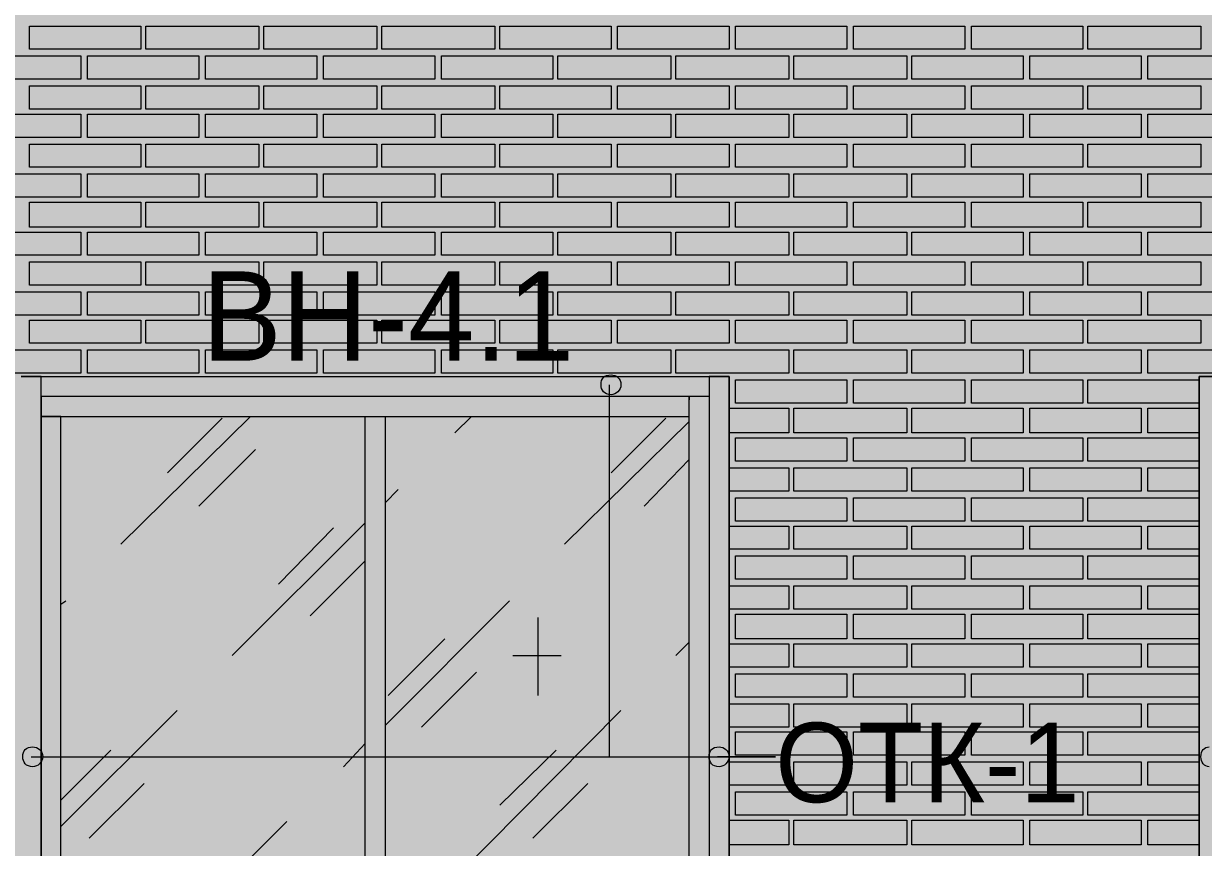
# Model space of a CAD drawing. Header units: millimetres. Extents: x -28928 to 100580, y -22867 to 36490.
# Drawn here: x 1815 to 4819, y 22590 to 24689 of the extents above; entities that cross this region are included whole.
import ezdxf

# ---------------------------------------------------------------- set-up
doc = ezdxf.new("R2010")
doc.units = ezdxf.units.MM
doc.layers.add('PDF _Геометрия', color=7, linetype='Continuous', true_color=0x8f8e8d)
doc.layers.add('PDF _Сплошная заливка', color=7, linetype='Continuous', true_color=0xffffff)
doc.layers.add('PDF _Текст', color=7, linetype='Continuous')

msp = doc.modelspace()

# ---------------------------------------------------------------- hatches: boundary and pattern name
at = {"layer": 'PDF _Сплошная заливка', "true_color": 0xdcd6cf, "transparency": 33554559}
msp.add_hatch(color=254, dxfattribs=at).paths.add_polyline_path([(-18676.6, 16343.4), (-18676.6, 19592.6), (-17276.3, 19592.6), (-17276.3, 16343.4), (19112.6, 16343.4), (19112.6, 30089.1), (-21853.9, 30089.1), (-21853.9, 16343.4), (-21375.9, 16343.4), (-21375.9, 19592.6), (-19277.4, 19592.6), (-19277.4, 16343.4)])

# ---------------------------------------------------------------- linework, layer by layer
at = {"layer": 'PDF _Геометрия', "lineweight": 9}
for points in [[(2113.4, 24682.2), (2113.4, 24623), (1829.9, 24623), (1829.9, 24682.2)], [(2413.7, 24682.2), (2413.7, 24623), (2126.1, 24623), (2126.1, 24682.2)], [(2714.1, 24682.2), (2714.1, 24623), (2426.4, 24623), (2426.4, 24682.2)], [(3014.5, 24682.2), (3014.5, 24623), (2726.8, 24623), (2726.8, 24682.2)], [(3310.7, 24682.2), (3310.7, 24623), (3027.2, 24623), (3027.2, 24682.2)], [(3611.1, 24682.2), (3611.1, 24623), (3327.6, 24623), (3327.6, 24682.2)], [(3911.4, 24682.2), (3911.4, 24623), (3628, 24623), (3628, 24682.2)], [(4211.8, 24682.2), (4211.8, 24623), (3928.4, 24623), (3928.4, 24682.2)], [(4512.2, 24682.2), (4512.2, 24623), (4228.7, 24623), (4228.7, 24682.2)], [(4812.6, 24682.2), (4812.6, 24623), (4524.9, 24623), (4524.9, 24682.2)], [(1961.1, 24546.8), (1821.4, 24546.8), (1677.6, 24546.8), (1677.6, 24606), (1821.4, 24606), (1961.1, 24606)], [(2261.4, 24546.8), (2121.8, 24546.8), (1978, 24546.8), (1978, 24606), (2121.8, 24606), (2261.4, 24606)], [(2561.8, 24546.8), (2422.2, 24546.8), (2278.4, 24546.8), (2278.4, 24606), (2422.2, 24606), (2561.8, 24606)], [(2862.2, 24546.8), (2718.4, 24546.8), (2578.7, 24546.8), (2578.7, 24606), (2718.4, 24606), (2862.2, 24606)], [(3162.6, 24546.8), (3018.7, 24546.8), (2879.1, 24546.8), (2879.1, 24606), (3018.7, 24606), (3162.6, 24606)], [(3463, 24546.8), (3319.1, 24546.8), (3175.3, 24546.8), (3175.3, 24606), (3319.1, 24606), (3463, 24606)], [(3763.4, 24546.8), (3619.5, 24546.8), (3475.7, 24546.8), (3475.7, 24606), (3619.5, 24606), (3763.4, 24606)], [(4063.7, 24546.8), (3919.9, 24546.8), (3776.1, 24546.8), (3776.1, 24606), (3919.9, 24606), (4063.7, 24606)], [(4359.9, 24546.8), (4220.3, 24546.8), (4076.4, 24546.8), (4076.4, 24606), (4220.3, 24606), (4359.9, 24606)], [(4660.3, 24546.8), (4520.7, 24546.8), (4376.8, 24546.8), (4376.8, 24606), (4520.7, 24606), (4660.3, 24606)], [(4960.7, 24546.8), (4816.8, 24546.8), (4677.2, 24546.8), (4677.2, 24606), (4816.8, 24606), (4960.7, 24606)], [(2113.4, 24529.9), (2113.4, 24470.7), (1829.9, 24470.7), (1829.9, 24529.9)], [(2413.7, 24529.9), (2413.7, 24470.7), (2126.1, 24470.7), (2126.1, 24529.9)], [(2714.1, 24529.9), (2714.1, 24470.7), (2426.4, 24470.7), (2426.4, 24529.9)], [(3014.5, 24529.9), (3014.5, 24470.7), (2726.8, 24470.7), (2726.8, 24529.9)], [(3310.7, 24529.9), (3310.7, 24470.7), (3027.2, 24470.7), (3027.2, 24529.9)], [(3611.1, 24529.9), (3611.1, 24470.7), (3327.6, 24470.7), (3327.6, 24529.9)], [(3911.4, 24529.9), (3911.4, 24470.7), (3628, 24470.7), (3628, 24529.9)], [(4211.8, 24529.9), (4211.8, 24470.7), (3928.4, 24470.7), (3928.4, 24529.9)], [(4512.2, 24529.9), (4512.2, 24470.7), (4228.7, 24470.7), (4228.7, 24529.9)], [(4812.6, 24529.9), (4812.6, 24470.7), (4524.9, 24470.7), (4524.9, 24529.9)], [(1961.1, 24398.7), (1821.4, 24398.7), (1677.6, 24398.7), (1677.6, 24458), (1821.4, 24458), (1961.1, 24458)], [(2261.4, 24398.7), (2121.8, 24398.7), (1978, 24398.7), (1978, 24458), (2121.8, 24458), (2261.4, 24458)], [(2561.8, 24398.7), (2422.2, 24398.7), (2278.4, 24398.7), (2278.4, 24458), (2422.2, 24458), (2561.8, 24458)], [(2862.2, 24398.7), (2718.4, 24398.7), (2578.7, 24398.7), (2578.7, 24458), (2718.4, 24458), (2862.2, 24458)], [(3162.6, 24398.7), (3018.7, 24398.7), (2879.1, 24398.7), (2879.1, 24458), (3018.7, 24458), (3162.6, 24458)], [(3463, 24398.7), (3319.1, 24398.7), (3175.3, 24398.7), (3175.3, 24458), (3319.1, 24458), (3463, 24458)], [(3763.4, 24398.7), (3619.5, 24398.7), (3475.7, 24398.7), (3475.7, 24458), (3619.5, 24458), (3763.4, 24458)], [(4063.7, 24398.7), (3919.9, 24398.7), (3776.1, 24398.7), (3776.1, 24458), (3919.9, 24458), (4063.7, 24458)], [(4359.9, 24398.7), (4220.3, 24398.7), (4076.4, 24398.7), (4076.4, 24458), (4220.3, 24458), (4359.9, 24458)], [(4660.3, 24398.7), (4520.7, 24398.7), (4376.8, 24398.7), (4376.8, 24458), (4520.7, 24458), (4660.3, 24458)], [(4960.7, 24398.7), (4816.8, 24398.7), (4677.2, 24398.7), (4677.2, 24458), (4816.8, 24458), (4960.7, 24458)], [(2113.4, 24381.8), (2113.4, 24322.6), (1829.9, 24322.6), (1829.9, 24381.8)], [(2413.7, 24381.8), (2413.7, 24322.6), (2126.1, 24322.6), (2126.1, 24381.8)], [(2714.1, 24381.8), (2714.1, 24322.6), (2426.4, 24322.6), (2426.4, 24381.8)], [(3014.5, 24381.8), (3014.5, 24322.6), (2726.8, 24322.6), (2726.8, 24381.8)], [(3310.7, 24381.8), (3310.7, 24322.6), (3027.2, 24322.6), (3027.2, 24381.8)], [(3611.1, 24381.8), (3611.1, 24322.6), (3327.6, 24322.6), (3327.6, 24381.8)], [(3911.4, 24381.8), (3911.4, 24322.6), (3628, 24322.6), (3628, 24381.8)], [(4211.8, 24381.8), (4211.8, 24322.6), (3928.4, 24322.6), (3928.4, 24381.8)], [(4512.2, 24381.8), (4512.2, 24322.6), (4228.7, 24322.6), (4228.7, 24381.8)], [(4812.6, 24381.8), (4812.6, 24322.6), (4524.9, 24322.6), (4524.9, 24381.8)], [(1961.1, 24246.4), (1821.4, 24246.4), (1677.6, 24246.4), (1677.6, 24305.7), (1821.4, 24305.7), (1961.1, 24305.7)], [(2261.4, 24246.4), (2121.8, 24246.4), (1978, 24246.4), (1978, 24305.7), (2121.8, 24305.7), (2261.4, 24305.7)], [(2561.8, 24246.4), (2422.2, 24246.4), (2278.4, 24246.4), (2278.4, 24305.7), (2422.2, 24305.7), (2561.8, 24305.7)], [(2862.2, 24246.4), (2718.4, 24246.4), (2578.7, 24246.4), (2578.7, 24305.7), (2718.4, 24305.7), (2862.2, 24305.7)], [(3162.6, 24246.4), (3018.7, 24246.4), (2879.1, 24246.4), (2879.1, 24305.7), (3018.7, 24305.7), (3162.6, 24305.7)], [(3463, 24246.4), (3319.1, 24246.4), (3175.3, 24246.4), (3175.3, 24305.7), (3319.1, 24305.7), (3463, 24305.7)], [(3763.4, 24246.4), (3619.5, 24246.4), (3475.7, 24246.4), (3475.7, 24305.7), (3619.5, 24305.7), (3763.4, 24305.7)], [(4063.7, 24246.4), (3919.9, 24246.4), (3776.1, 24246.4), (3776.1, 24305.7), (3919.9, 24305.7), (4063.7, 24305.7)], [(4359.9, 24246.4), (4220.3, 24246.4), (4076.4, 24246.4), (4076.4, 24305.7), (4220.3, 24305.7), (4359.9, 24305.7)], [(4660.3, 24246.4), (4520.7, 24246.4), (4376.8, 24246.4), (4376.8, 24305.7), (4520.7, 24305.7), (4660.3, 24305.7)], [(4960.7, 24246.4), (4816.8, 24246.4), (4677.2, 24246.4), (4677.2, 24305.7), (4816.8, 24305.7), (4960.7, 24305.7)], [(2113.4, 24233.7), (2113.4, 24170.3), (1829.9, 24170.3), (1829.9, 24233.7)], [(2413.7, 24233.7), (2413.7, 24170.3), (2126.1, 24170.3), (2126.1, 24233.7)], [(2714.1, 24233.7), (2714.1, 24170.3), (2426.4, 24170.3), (2426.4, 24233.7)], [(3014.5, 24233.7), (3014.5, 24170.3), (2726.8, 24170.3), (2726.8, 24233.7)], [(3310.7, 24233.7), (3310.7, 24170.3), (3027.2, 24170.3), (3027.2, 24233.7)], [(3611.1, 24233.7), (3611.1, 24170.3), (3327.6, 24170.3), (3327.6, 24233.7)], [(3911.4, 24233.7), (3911.4, 24170.3), (3628, 24170.3), (3628, 24233.7)], [(4211.8, 24233.7), (4211.8, 24170.3), (3928.4, 24170.3), (3928.4, 24233.7)], [(4512.2, 24233.7), (4512.2, 24170.3), (4228.7, 24170.3), (4228.7, 24233.7)], [(4812.6, 24233.7), (4812.6, 24170.3), (4524.9, 24170.3), (4524.9, 24233.7)], [(1961.1, 24098.4), (1821.4, 24098.4), (1677.6, 24098.4), (1677.6, 24157.6), (1821.4, 24157.6), (1961.1, 24157.6)], [(2261.4, 24098.4), (2121.8, 24098.4), (1978, 24098.4), (1978, 24157.6), (2121.8, 24157.6), (2261.4, 24157.6)], [(2561.8, 24098.4), (2422.2, 24098.4), (2278.4, 24098.4), (2278.4, 24157.6), (2422.2, 24157.6), (2561.8, 24157.6)], [(2862.2, 24098.4), (2718.4, 24098.4), (2578.7, 24098.4), (2578.7, 24157.6), (2718.4, 24157.6), (2862.2, 24157.6)], [(3162.6, 24098.4), (3018.7, 24098.4), (2879.1, 24098.4), (2879.1, 24157.6), (3018.7, 24157.6), (3162.6, 24157.6)], [(3463, 24098.4), (3319.1, 24098.4), (3175.3, 24098.4), (3175.3, 24157.6), (3319.1, 24157.6), (3463, 24157.6)], [(3763.4, 24098.4), (3619.5, 24098.4), (3475.7, 24098.4), (3475.7, 24157.6), (3619.5, 24157.6), (3763.4, 24157.6)], [(4063.7, 24098.4), (3919.9, 24098.4), (3776.1, 24098.4), (3776.1, 24157.6), (3919.9, 24157.6), (4063.7, 24157.6)], [(4359.9, 24098.4), (4220.3, 24098.4), (4076.4, 24098.4), (4076.4, 24157.6), (4220.3, 24157.6), (4359.9, 24157.6)], [(4660.3, 24098.4), (4520.7, 24098.4), (4376.8, 24098.4), (4376.8, 24157.6), (4520.7, 24157.6), (4660.3, 24157.6)], [(4960.7, 24098.4), (4816.8, 24098.4), (4677.2, 24098.4), (4677.2, 24157.6), (4816.8, 24157.6), (4960.7, 24157.6)], [(2113.4, 24081.4), (2113.4, 24022.2), (1829.9, 24022.2), (1829.9, 24081.4)], [(2413.7, 24081.4), (2413.7, 24022.2), (2126.1, 24022.2), (2126.1, 24081.4)], [(2714.1, 24081.4), (2714.1, 24022.2), (2426.4, 24022.2), (2426.4, 24081.4)], [(3014.5, 24081.4), (3014.5, 24022.2), (2726.8, 24022.2), (2726.8, 24081.4)], [(3310.7, 24081.4), (3310.7, 24022.2), (3027.2, 24022.2), (3027.2, 24081.4)], [(3611.1, 24081.4), (3611.1, 24022.2), (3327.6, 24022.2), (3327.6, 24081.4)], [(3911.4, 24081.4), (3911.4, 24022.2), (3628, 24022.2), (3628, 24081.4)], [(4211.8, 24081.4), (4211.8, 24022.2), (3928.4, 24022.2), (3928.4, 24081.4)], [(4512.2, 24081.4), (4512.2, 24022.2), (4228.7, 24022.2), (4228.7, 24081.4)], [(4812.6, 24081.4), (4812.6, 24022.2), (4524.9, 24022.2), (4524.9, 24081.4)], [(1961.1, 23946), (1821.4, 23946), (1677.6, 23946), (1677.6, 24005.3), (1821.4, 24005.3), (1961.1, 24005.3)], [(2261.4, 23946), (2121.8, 23946), (1978, 23946), (1978, 24005.3), (2121.8, 24005.3), (2261.4, 24005.3)], [(2561.8, 23946), (2422.2, 23946), (2278.4, 23946), (2278.4, 24005.3), (2422.2, 24005.3), (2561.8, 24005.3)], [(2862.2, 23946), (2718.4, 23946), (2578.7, 23946), (2578.7, 24005.3), (2718.4, 24005.3), (2862.2, 24005.3)], [(3162.6, 23946), (3018.7, 23946), (2879.1, 23946), (2879.1, 24005.3), (3018.7, 24005.3), (3162.6, 24005.3)], [(3463, 23946), (3319.1, 23946), (3175.3, 23946), (3175.3, 24005.3), (3319.1, 24005.3), (3463, 24005.3)], [(3763.4, 23946), (3619.5, 23946), (3475.7, 23946), (3475.7, 24005.3), (3619.5, 24005.3), (3763.4, 24005.3)], [(4063.7, 23946), (3919.9, 23946), (3776.1, 23946), (3776.1, 24005.3), (3919.9, 24005.3), (4063.7, 24005.3)], [(4359.9, 23946), (4220.3, 23946), (4076.4, 23946), (4076.4, 24005.3), (4220.3, 24005.3), (4359.9, 24005.3)], [(4660.3, 23946), (4520.7, 23946), (4376.8, 23946), (4376.8, 24005.3), (4520.7, 24005.3), (4660.3, 24005.3)], [(4960.7, 23946), (4816.8, 23946), (4677.2, 23946), (4677.2, 24005.3), (4816.8, 24005.3), (4960.7, 24005.3)], [(2113.4, 23933.4), (2113.4, 23874.1), (1829.9, 23874.1), (1829.9, 23933.4)], [(2413.7, 23933.4), (2413.7, 23874.1), (2126.1, 23874.1), (2126.1, 23933.4)], [(2714.1, 23933.4), (2714.1, 23874.1), (2426.4, 23874.1), (2426.4, 23933.4)], [(3014.5, 23933.4), (3014.5, 23874.1), (2726.8, 23874.1), (2726.8, 23933.4)], [(3310.7, 23933.4), (3310.7, 23874.1), (3027.2, 23874.1), (3027.2, 23933.4)], [(3611.1, 23933.4), (3611.1, 23874.1), (3327.6, 23874.1), (3327.6, 23933.4)], [(3911.4, 23933.4), (3911.4, 23874.1), (3628, 23874.1), (3628, 23933.4)], [(4211.8, 23933.4), (4211.8, 23874.1), (3928.4, 23874.1), (3928.4, 23933.4)], [(4512.2, 23933.4), (4512.2, 23874.1), (4228.7, 23874.1), (4228.7, 23933.4)], [(4812.6, 23933.4), (4812.6, 23874.1), (4524.9, 23874.1), (4524.9, 23933.4)], [(1961.1, 23798), (1821.4, 23798), (1677.6, 23798), (1677.6, 23857.2), (1821.4, 23857.2), (1961.1, 23857.2)], [(2261.4, 23798), (2121.8, 23798), (1978, 23798), (1978, 23857.2), (2121.8, 23857.2), (2261.4, 23857.2)], [(2561.8, 23798), (2422.2, 23798), (2278.4, 23798), (2278.4, 23857.2), (2422.2, 23857.2), (2561.8, 23857.2)], [(2862.2, 23798), (2718.4, 23798), (2578.7, 23798), (2578.7, 23857.2), (2718.4, 23857.2), (2862.2, 23857.2)], [(3162.6, 23798), (3018.7, 23798), (2879.1, 23798), (2879.1, 23857.2), (3018.7, 23857.2), (3162.6, 23857.2)], [(3463, 23798), (3319.1, 23798), (3175.3, 23798), (3175.3, 23857.2), (3319.1, 23857.2), (3463, 23857.2)], [(3763.4, 23798), (3619.5, 23798), (3475.7, 23798), (3475.7, 23857.2), (3619.5, 23857.2), (3763.4, 23857.2)], [(4063.7, 23798), (3919.9, 23798), (3776.1, 23798), (3776.1, 23857.2), (3919.9, 23857.2), (4063.7, 23857.2)], [(4359.9, 23798), (4220.3, 23798), (4076.4, 23798), (4076.4, 23857.2), (4220.3, 23857.2), (4359.9, 23857.2)], [(4660.3, 23798), (4520.7, 23798), (4376.8, 23798), (4376.8, 23857.2), (4520.7, 23857.2), (4660.3, 23857.2)], [(4960.7, 23798), (4816.8, 23798), (4677.2, 23798), (4677.2, 23857.2), (4816.8, 23857.2), (4960.7, 23857.2)], [(3911.4, 23781), (3911.4, 23721.8), (3628, 23721.8), (3628, 23781)], [(4211.8, 23781), (4211.8, 23721.8), (3928.4, 23721.8), (3928.4, 23781)], [(4512.2, 23781), (4512.2, 23721.8), (4228.7, 23721.8), (4228.7, 23781)], [(4063.7, 23645.7), (3919.9, 23645.7), (3776.1, 23645.7), (3776.1, 23709.1), (3919.9, 23709.1), (4063.7, 23709.1)], [(4359.9, 23645.7), (4220.3, 23645.7), (4076.4, 23645.7), (4076.4, 23709.1), (4220.3, 23709.1), (4359.9, 23709.1)], [(4660.3, 23645.7), (4520.7, 23645.7), (4376.8, 23645.7), (4376.8, 23709.1), (4520.7, 23709.1), (4660.3, 23709.1)], [(3911.4, 23633), (3911.4, 23573.7), (3628, 23573.7), (3628, 23633)], [(4211.8, 23633), (4211.8, 23573.7), (3928.4, 23573.7), (3928.4, 23633)], [(4512.2, 23633), (4512.2, 23573.7), (4228.7, 23573.7), (4228.7, 23633)], [(4063.7, 23497.6), (3919.9, 23497.6), (3776.1, 23497.6), (3776.1, 23556.8), (3919.9, 23556.8), (4063.7, 23556.8)], [(4359.9, 23497.6), (4220.3, 23497.6), (4076.4, 23497.6), (4076.4, 23556.8), (4220.3, 23556.8), (4359.9, 23556.8)], [(4660.3, 23497.6), (4520.7, 23497.6), (4376.8, 23497.6), (4376.8, 23556.8), (4520.7, 23556.8), (4660.3, 23556.8)], [(3911.4, 23480.7), (3911.4, 23421.4), (3628, 23421.4), (3628, 23480.7)], [(4211.8, 23480.7), (4211.8, 23421.4), (3928.4, 23421.4), (3928.4, 23480.7)], [(4512.2, 23480.7), (4512.2, 23421.4), (4228.7, 23421.4), (4228.7, 23480.7)], [(4063.7, 23349.5), (3919.9, 23349.5), (3776.1, 23349.5), (3776.1, 23408.7), (3919.9, 23408.7), (4063.7, 23408.7)], [(4359.9, 23349.5), (4220.3, 23349.5), (4076.4, 23349.5), (4076.4, 23408.7), (4220.3, 23408.7), (4359.9, 23408.7)], [(4660.3, 23349.5), (4520.7, 23349.5), (4376.8, 23349.5), (4376.8, 23408.7), (4520.7, 23408.7), (4660.3, 23408.7)], [(3911.4, 23332.6), (3911.4, 23273.4), (3628, 23273.4), (3628, 23332.6)], [(4211.8, 23332.6), (4211.8, 23273.4), (3928.4, 23273.4), (3928.4, 23332.6)], [(4512.2, 23332.6), (4512.2, 23273.4), (4228.7, 23273.4), (4228.7, 23332.6)], [(4063.7, 23197.2), (3919.9, 23197.2), (3776.1, 23197.2), (3776.1, 23256.4), (3919.9, 23256.4), (4063.7, 23256.4)], [(4359.9, 23197.2), (4220.3, 23197.2), (4076.4, 23197.2), (4076.4, 23256.4), (4220.3, 23256.4), (4359.9, 23256.4)], [(4660.3, 23197.2), (4520.7, 23197.2), (4376.8, 23197.2), (4376.8, 23256.4), (4520.7, 23256.4), (4660.3, 23256.4)], [(3911.4, 23184.5), (3911.4, 23121), (3628, 23121), (3628, 23184.5)], [(4211.8, 23184.5), (4211.8, 23121), (3928.4, 23121), (3928.4, 23184.5)], [(4512.2, 23184.5), (4512.2, 23121), (4228.7, 23121), (4228.7, 23184.5)], [(4063.7, 23049.1), (3919.9, 23049.1), (3776.1, 23049.1), (3776.1, 23108.4), (3919.9, 23108.4), (4063.7, 23108.4)], [(4359.9, 23049.1), (4220.3, 23049.1), (4076.4, 23049.1), (4076.4, 23108.4), (4220.3, 23108.4), (4359.9, 23108.4)], [(4660.3, 23049.1), (4520.7, 23049.1), (4376.8, 23049.1), (4376.8, 23108.4), (4520.7, 23108.4), (4660.3, 23108.4)], [(3911.4, 23032.2), (3911.4, 22973), (3628, 22973), (3628, 23032.2)], [(4211.8, 23032.2), (4211.8, 22973), (3928.4, 22973), (3928.4, 23032.2)], [(4512.2, 23032.2), (4512.2, 22973), (4228.7, 22973), (4228.7, 23032.2)], [(4063.7, 22896.8), (3919.9, 22896.8), (3776.1, 22896.8), (3776.1, 22956), (3919.9, 22956), (4063.7, 22956)], [(4359.9, 22896.8), (4220.3, 22896.8), (4076.4, 22896.8), (4076.4, 22956), (4220.3, 22956), (4359.9, 22956)], [(4660.3, 22896.8), (4520.7, 22896.8), (4376.8, 22896.8), (4376.8, 22956), (4520.7, 22956), (4660.3, 22956)], [(3911.4, 22884.1), (3911.4, 22824.9), (3628, 22824.9), (3628, 22884.1)], [(4211.8, 22884.1), (4211.8, 22824.9), (3928.4, 22824.9), (3928.4, 22884.1)], [(4512.2, 22884.1), (4512.2, 22824.9), (4228.7, 22824.9), (4228.7, 22884.1)], [(4063.7, 22748.7), (3919.9, 22748.7), (3776.1, 22748.7), (3776.1, 22808), (3919.9, 22808), (4063.7, 22808)], [(4359.9, 22748.7), (4220.3, 22748.7), (4076.4, 22748.7), (4076.4, 22808), (4220.3, 22808), (4359.9, 22808)], [(4660.3, 22748.7), (4520.7, 22748.7), (4376.8, 22748.7), (4376.8, 22808), (4520.7, 22808), (4660.3, 22808)], [(3911.4, 22731.8), (3911.4, 22672.6), (3628, 22672.6), (3628, 22731.8)], [(4211.8, 22731.8), (4211.8, 22672.6), (3928.4, 22672.6), (3928.4, 22731.8)], [(4512.2, 22731.8), (4512.2, 22672.6), (4228.7, 22672.6), (4228.7, 22731.8)], [(4063.7, 22596.4), (3919.9, 22596.4), (3776.1, 22596.4), (3776.1, 22659.9), (3919.9, 22659.9), (4063.7, 22659.9)], [(4359.9, 22596.4), (4220.3, 22596.4), (4076.4, 22596.4), (4076.4, 22659.9), (4220.3, 22659.9), (4359.9, 22659.9)], [(4660.3, 22596.4), (4520.7, 22596.4), (4376.8, 22596.4), (4376.8, 22659.9), (4520.7, 22659.9), (4660.3, 22659.9)]]:
    msp.add_lwpolyline(points, close=True, dxfattribs=at)
at = {"layer": 'PDF _Геометрия', "color": 7, "lineweight": 9}
for points in [[(1859.5, 21103), (1859.5, 21166.4), (1859.5, 22439.9), (1859.5, 21141), (1910.3, 21141), (1910.3, 22439.9), (1910.3, 23688), (1859.5, 23688), (1859.5, 22439.9), (1859.5, 23713.4), (1859.5, 23789.5), (1808.7, 23789.5)], [(1808.7, 23789.5), (3611.1, 23789.5), (3611.1, 21090.3), (3611.1, 21166.4), (3611.1, 22439.9), (3611.1, 23713.4), (3611.1, 23789.5), (3560.3, 23789.5), (3560.3, 23713.4), (3560.3, 22439.9), (3560.3, 21141), (3509.5, 21141), (3509.5, 22439.9), (3509.5, 23713.4)], [(3306.4, 23768.4), (3306.4, 22820.7), (3729.5, 22820.7), (3581.4, 22820.7)], [(4859.1, 21103), (4859.1, 21166.4), (4859.1, 23713.4), (4859.1, 23789.5), (4808.4, 23789.5), (4808.4, 23713.4), (4808.4, 21166.4), (4808.4, 21090.3), (4808.4, 23789.5), (6610.7, 23789.5), (6610.7, 21090.3)], [(3509.5, 23738.7), (3509.5, 23730.3)], [(3560.3, 23713.4), (3560.3, 22439.9), (3560.3, 21166.4), (3560.3, 21103)], [(2062.6, 23362.2), (2392.6, 23688)], [(2181.1, 23544.1), (2320.7, 23683.7)], [(2913, 23645.7), (2955.3, 23688)], [(3192.2, 23362.2), (3509.5, 23675.3)], [(3310.7, 23544.1), (3450.3, 23683.7)], [(2261.4, 23459.5), (2405.3, 23603.4)], [(3395.3, 23459.5), (3509.5, 23578)], [(2735.3, 23468), (2769.1, 23501.8)], [(2346.1, 23078.7), (2684.5, 23417.2)], [(2464.5, 23260.7), (2604.1, 23404.5)], [(2544.9, 23180.3), (2684.5, 23319.9)], [(1910.3, 23209.9), (1923, 23218.4)], [(2735.3, 22901), (3052.6, 23218.4)], [(3124.5, 23176), (3124.5, 22977.2)], [(2743.7, 22977.2), (2887.6, 23121)], [(3475.7, 23078.7), (3509.5, 23112.6)], [(3061.1, 23078.7), (3183.7, 23078.7)], [(2828.4, 22896.8), (2968, 23036.4)], [(1910.3, 22643), (2206.4, 22939.1)], [(2913, 22511.8), (3336.1, 22939.1)], [(1910.3, 22710.7), (2037.2, 22837.6)], [(2629.5, 22795.3), (2684.5, 22854.5)], [(3027.2, 22698), (3171.1, 22837.6)], [(1834.1, 22820.7), (3729.5, 22820.7)], [(1982.2, 22613.4), (2121.8, 22753)], [(3111.8, 22613.4), (3251.4, 22753)], [(2062.6, 22232.6), (2485.7, 22655.7)]]:
    msp.add_lwpolyline(points, dxfattribs=at)
for points in [[(2709.9, 23738.7), (1859.5, 23738.7), (1859.5, 23688), (2709.9, 23688), (3509.5, 23688), (3509.5, 23738.7), (2709.9, 23738.7), (1884.9, 23738.7), (1859.5, 23738.7), (1859.5, 23789.5), (1884.9, 23789.5), (2709.9, 23789.5), (3534.9, 23789.5), (3560.3, 23789.5), (3560.3, 23738.7), (3534.9, 23738.7)], [(2735.3, 21141), (2684.5, 21141), (1910.3, 21141), (1910.3, 21191.8), (2684.5, 21191.8), (2684.5, 21141), (2684.5, 22439.9), (2684.5, 23688), (2735.3, 23688), (2735.3, 22439.9)]]:
    msp.add_lwpolyline(points, close=True, dxfattribs=at)
at = {"layer": 'PDF _Геометрия', "lineweight": 9}
for points in [[(3611.1, 23781), (3611.1, 23781)], [(3611.1, 23721.8), (3611.1, 23781)], [(4808.4, 23721.8), (4524.9, 23721.8), (4524.9, 23781), (4808.4, 23781)], [(3611.1, 23721.8), (3611.1, 23721.8)], [(3611.1, 23709.1), (3619.5, 23709.1), (3763.4, 23709.1), (3763.4, 23645.7), (3619.5, 23645.7), (3611.1, 23645.7)], [(4808.4, 23645.7), (4677.2, 23645.7), (4677.2, 23709.1), (4808.4, 23709.1)], [(3611.1, 23633), (3611.1, 23633)], [(3611.1, 23573.7), (3611.1, 23633)], [(4808.4, 23573.7), (4524.9, 23573.7), (4524.9, 23633), (4808.4, 23633)], [(3611.1, 23573.7), (3611.1, 23573.7)], [(3611.1, 23556.8), (3619.5, 23556.8), (3763.4, 23556.8), (3763.4, 23497.6), (3619.5, 23497.6), (3611.1, 23497.6)], [(4808.4, 23497.6), (4677.2, 23497.6), (4677.2, 23556.8), (4808.4, 23556.8)], [(3611.1, 23480.7), (3611.1, 23480.7)], [(3611.1, 23421.4), (3611.1, 23480.7)], [(4808.4, 23421.4), (4524.9, 23421.4), (4524.9, 23480.7), (4808.4, 23480.7)], [(3611.1, 23421.4), (3611.1, 23421.4)], [(3611.1, 23408.7), (3619.5, 23408.7), (3763.4, 23408.7), (3763.4, 23349.5), (3619.5, 23349.5), (3611.1, 23349.5)], [(4808.4, 23349.5), (4677.2, 23349.5), (4677.2, 23408.7), (4808.4, 23408.7)], [(3611.1, 23332.6), (3611.1, 23332.6)], [(3611.1, 23273.4), (3611.1, 23332.6)], [(4808.4, 23273.4), (4524.9, 23273.4), (4524.9, 23332.6), (4808.4, 23332.6)], [(3611.1, 23273.4), (3611.1, 23273.4)], [(3611.1, 23256.4), (3619.5, 23256.4), (3763.4, 23256.4), (3763.4, 23197.2), (3619.5, 23197.2), (3611.1, 23197.2)], [(4808.4, 23197.2), (4677.2, 23197.2), (4677.2, 23256.4), (4808.4, 23256.4)], [(3611.1, 23184.5), (3611.1, 23184.5)], [(3611.1, 23121), (3611.1, 23184.5)], [(4808.4, 23121), (4524.9, 23121), (4524.9, 23184.5), (4808.4, 23184.5)], [(3611.1, 23121), (3611.1, 23121)], [(3611.1, 23108.4), (3619.5, 23108.4), (3763.4, 23108.4), (3763.4, 23049.1), (3619.5, 23049.1), (3611.1, 23049.1)], [(4808.4, 23049.1), (4677.2, 23049.1), (4677.2, 23108.4), (4808.4, 23108.4)], [(3611.1, 23032.2), (3611.1, 23032.2)], [(3611.1, 22973), (3611.1, 23032.2)], [(4808.4, 22973), (4524.9, 22973), (4524.9, 23032.2), (4808.4, 23032.2)], [(3611.1, 22973), (3611.1, 22973)], [(3611.1, 22956), (3619.5, 22956), (3763.4, 22956), (3763.4, 22896.8), (3619.5, 22896.8), (3611.1, 22896.8)], [(4808.4, 22896.8), (4677.2, 22896.8), (4677.2, 22956), (4808.4, 22956)], [(3611.1, 22884.1), (3611.1, 22884.1)], [(3611.1, 22824.9), (3611.1, 22884.1)], [(4808.4, 22824.9), (4524.9, 22824.9), (4524.9, 22884.1), (4808.4, 22884.1)], [(3611.1, 22824.9), (3611.1, 22824.9)], [(3611.1, 22808), (3619.5, 22808), (3763.4, 22808), (3763.4, 22748.7), (3619.5, 22748.7), (3611.1, 22748.7)], [(4808.4, 22748.7), (4677.2, 22748.7), (4677.2, 22808), (4808.4, 22808)], [(3611.1, 22731.8), (3611.1, 22731.8)], [(3611.1, 22672.6), (3611.1, 22731.8)], [(4808.4, 22672.6), (4524.9, 22672.6), (4524.9, 22731.8), (4808.4, 22731.8)], [(3611.1, 22672.6), (3611.1, 22672.6)], [(3611.1, 22659.9), (3619.5, 22659.9), (3763.4, 22659.9), (3763.4, 22596.4), (3619.5, 22596.4), (3611.1, 22596.4)], [(4808.4, 22596.4), (4677.2, 22596.4), (4677.2, 22659.9), (4808.4, 22659.9)]]:
    msp.add_lwpolyline(points, dxfattribs=at)
at = {"layer": 'PDF _Геометрия', "color": 7, "lineweight": 9}
for points in [[(3285.3, 23768.4), (3285.3, 23785.3), (3293.7, 23793.7), (3310.7, 23793.7)], [(3285.3, 23768.4), (3285.3, 23785.3), (3293.7, 23793.7), (3310.7, 23793.7)], [(3310.7, 23793.7), (3323.4, 23793.7), (3336.1, 23785.3), (3336.1, 23768.4)], [(3310.7, 23793.7), (3323.4, 23793.7), (3336.1, 23785.3), (3336.1, 23768.4)], [(3310.7, 23743), (3293.7, 23743), (3285.3, 23755.7), (3285.3, 23768.4)], [(3310.7, 23743), (3293.7, 23743), (3285.3, 23755.7), (3285.3, 23768.4)], [(3336.1, 23768.4), (3336.1, 23755.7), (3323.4, 23743), (3310.7, 23743)], [(3336.1, 23768.4), (3336.1, 23755.7), (3323.4, 23743), (3310.7, 23743)], [(1813, 22820.7), (1813, 22837.6), (1821.4, 22846), (1838.4, 22846)], [(1813, 22820.7), (1813, 22837.6), (1821.4, 22846), (1838.4, 22846)], [(1838.4, 22846), (1851.1, 22846), (1863.7, 22837.6), (1863.7, 22820.7)], [(1838.4, 22846), (1851.1, 22846), (1863.7, 22837.6), (1863.7, 22820.7)], [(3560.3, 22820.7), (3560.3, 22837.6), (3568.7, 22846), (3585.7, 22846)], [(3560.3, 22820.7), (3560.3, 22837.6), (3568.7, 22846), (3585.7, 22846)], [(3585.7, 22846), (3598.4, 22846), (3611.1, 22837.6), (3611.1, 22820.7)], [(3585.7, 22846), (3598.4, 22846), (3611.1, 22837.6), (3611.1, 22820.7)], [(4812.6, 22820.7), (4812.6, 22837.6), (4821.1, 22846), (4833.7, 22846)], [(4812.6, 22820.7), (4812.6, 22837.6), (4821.1, 22846), (4833.7, 22846)], [(1838.4, 22795.3), (1821.4, 22795.3), (1813, 22808), (1813, 22820.7)], [(1838.4, 22795.3), (1821.4, 22795.3), (1813, 22808), (1813, 22820.7)], [(1863.7, 22820.7), (1863.7, 22808), (1851.1, 22795.3), (1838.4, 22795.3)], [(1863.7, 22820.7), (1863.7, 22808), (1851.1, 22795.3), (1838.4, 22795.3)], [(3585.7, 22795.3), (3568.7, 22795.3), (3560.3, 22808), (3560.3, 22820.7)], [(3585.7, 22795.3), (3568.7, 22795.3), (3560.3, 22808), (3560.3, 22820.7)], [(3611.1, 22820.7), (3611.1, 22808), (3598.4, 22795.3), (3585.7, 22795.3)], [(3611.1, 22820.7), (3611.1, 22808), (3598.4, 22795.3), (3585.7, 22795.3)], [(4833.7, 22795.3), (4821.1, 22795.3), (4812.6, 22808), (4812.6, 22820.7)], [(4833.7, 22795.3), (4821.1, 22795.3), (4812.6, 22808), (4812.6, 22820.7)]]:
    msp.add_open_spline(points, degree=3, dxfattribs=at)
at = {"layer": 'PDF _Сплошная заливка', "lineweight": 9, "transparency": 33554559}
for points in [[(1910.3, 23688), (1910.3, 21191.8), (2684.5, 23688), (2684.5, 21191.8)], [(2735.3, 23688), (2735.3, 22465.3), (3509.5, 23688), (3509.5, 22465.3)]]:
    msp.add_solid(points, dxfattribs=at)

# ---------------------------------------------------------------- texts
at = {"layer": 'PDF _Текст', "attachment_point": 4, "style": ''}
for s, insert, char_height in [('ВН-4.1', (2269.1, 23943.6), 227.71), ('ОТК-1', (3728.8, 22805), 202.56)]:
    msp.add_mtext(s, dxfattribs=dict(at, insert=insert, char_height=char_height))

doc.saveas('drawing.dxf')
